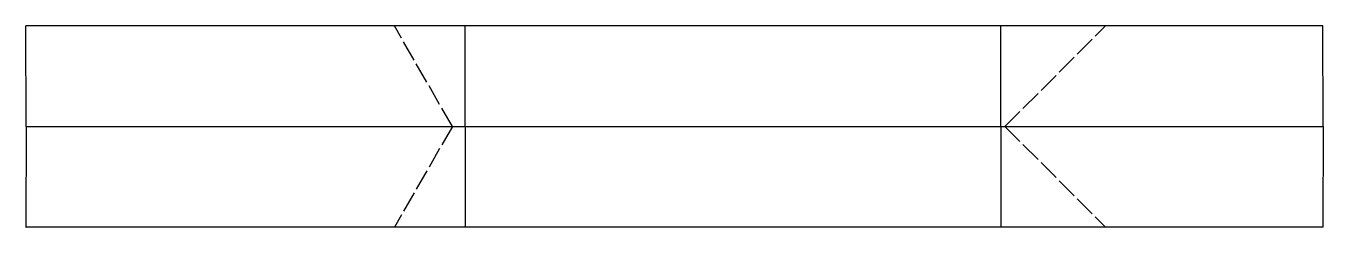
# Model space of a CAD drawing. Header units: millimetres. Extents: x 0 to 155, y 0 to 24.
import ezdxf

# ---------------------------------------------------------------- set-up
doc = ezdxf.new("R2010")
doc.units = ezdxf.units.MM
doc.linetypes.add('DASHEDX2', pattern=[3.048, 2.54, -0.508])
for name, color, linetype, lineweight in [('Border', 7, 'BYLAYER', 30), ('Mountain', 1, 'BYLAYER', 25), ('Valley', 5, 'DASHEDX2', 25)]:
    doc.layers.add(name, color=color, linetype=linetype, lineweight=lineweight)

msp = doc.modelspace()

# ---------------------------------------------------------------- linework, layer by layer
at = {"layer": 'Border'}
for p, q in [((0, 12), (-0.01, 24)), ((-0.01, 24), (0, 24)), ((44, 24), (-0.01, 24)), ((52.46, 24), (44, 24)), ((116.43, 24), (52.46, 24)), ((128.93, 24), (116.43, 24)), ((154.92, 24), (128.93, 24)), ((154.93, 12), (154.92, 24)), ((0, 12), (-0.01, 0)), ((154.93, 12), (154.92, 0)), ((-0.01, 0), (0, 0)), ((44, 0), (-0.01, 0)), ((52.46, 0), (44, 0)), ((116.43, 0), (52.46, 0)), ((128.93, 0), (116.43, 0)), ((154.92, 0), (128.93, 0))]:
    msp.add_line(p, q, dxfattribs=at)
at = {"layer": 'Mountain'}
for p, q in [((52.47, 12), (52.46, 24)), ((116.43, 12), (116.43, 24)), ((0, 12), (50.93, 12)), ((52.47, 12), (52.46, 0)), ((52.47, 12), (116.43, 12)), ((116.43, 12), (116.43, 0)), ((116.93, 12), (154.93, 12))]:
    msp.add_line(p, q, dxfattribs=at)
at = {"layer": 'Valley'}
for p, q in [((50.93, 12), (44, 24)), ((116.93, 12), (128.93, 24)), ((50.93, 12), (44, 0)), ((50.93, 12), (52.47, 12)), ((116.43, 12), (116.93, 12)), ((116.93, 12), (128.93, 0))]:
    msp.add_line(p, q, dxfattribs=at)

doc.saveas('drawing.dxf')
